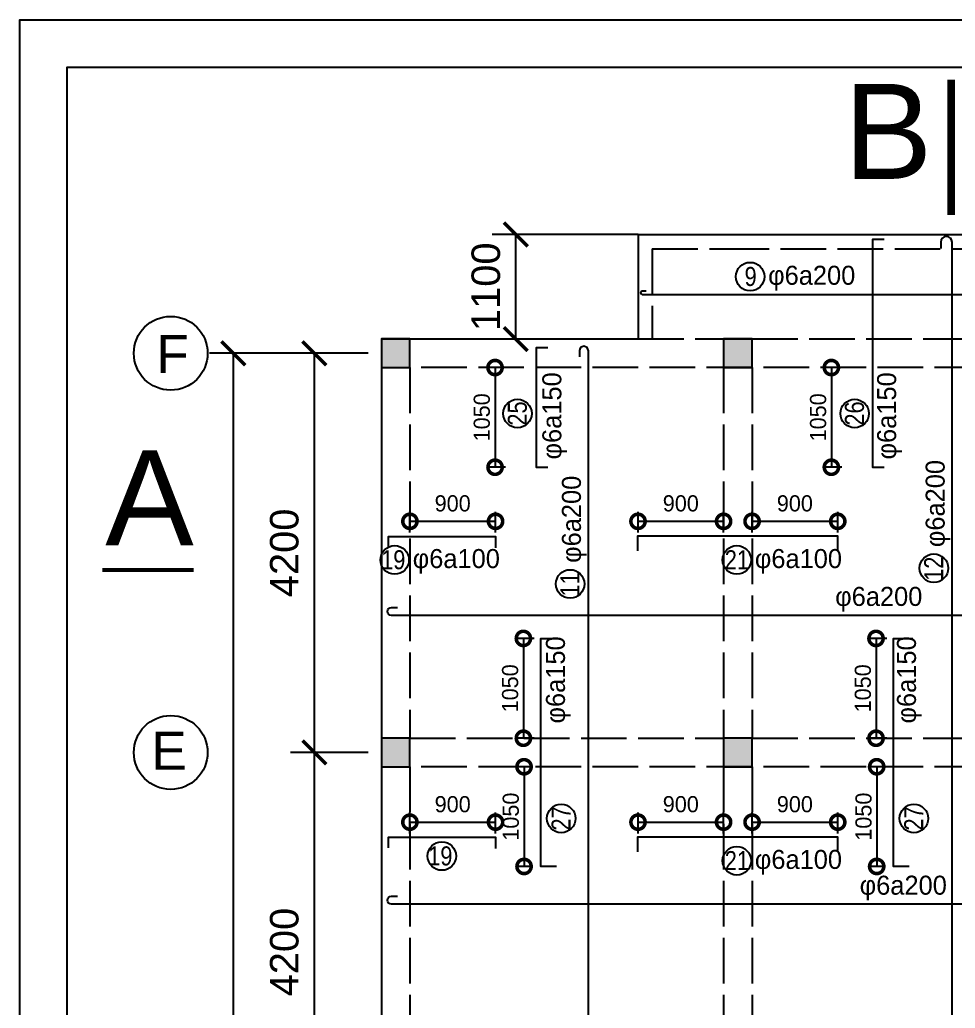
# Model space of a CAD drawing. Extents: x -103300 to -22645, y -943 to 55291.
# Drawn here: x -103300 to -93459, y 44891 to 55291 of the extents above; entities that cross this region are included whole.
import ezdxf

# ---------------------------------------------------------------- set-up
doc = ezdxf.new("R2010")
doc.units = 0
doc.header["$LTSCALE"] = 40
doc.linetypes.add('ACAD_ISO02W100', pattern=[15, 12, -3])
doc.layers.get('0').update_dxf_attribs({"linetype": 'CONTINUOUS'})
doc.layers.get('DEFPOINTS').update_dxf_attribs({"linetype": 'CONTINUOUS'})
for name, color, linetype in [('BAO', 3, 'CONTINUOUS'), ('COT', 3, 'CONTINUOUS'), ('KTHUOT', 6, 'CONTINUOUS'), ('MANH', 2, 'CONTINUOUS'), ('TEXT', 7, 'CONTINUOUS'), ('THEP', 1, 'CONTINUOUS')]:
    doc.layers.add(name, color=color, linetype=linetype)
doc.styles.add('DIM-NEW', font='VHELVCN.TTF')
doc.styles.add('VNI-HELVE', font='VHELVEN.TTF')
doc.styles.add('VNI-TIMES', font='VTIMESN.TTF')
doc.dimstyles.new('D1', dxfattribs={"dimscale": 0, "dimtxt": 300, "dimasz": 250, "dimexe": 250, "dimexo": 0, "dimgap": 160, "dimtad": 1, "dimdec": 0, "dimdsep": 46, "dimtxsty": 'VNI-HELVE', "dimblk1": 'ARCHTICK', "dimblk2": 'ARCHTICK', "dimsah": 1, "dimcen": 2.5, "dimclrd": 6, "dimclre": 6, "dimclrt": 6, "dimadec": 0, "dimazin": 0, "dimtfac": 1, "dimtdec": 0, "dimtmove": 0, "dimatfit": 3, "dimldrblk": 'ARCHTICK', "dimfxl": 0, "dimtolj": 1, "dimtzin": 0, "dimarcsym": 0})

# ---------------------------------------------------------------- blocks, each defined once
blk = doc.blocks.new('_DotSmall')
at = {"color": 0, "linetype": 'ByBlock', "const_width": 0.5}
blk.add_lwpolyline([(-0.0625, 0, 1), (0.0625, 0, 1)], format="xyb", close=True, dxfattribs=at)
blk = doc.blocks.new('*D45')
at = {"layer": 'DEFPOINTS', "color": 0, "linetype": 'Continuous'}
for p in [(-94695, 50014), (-95596, 49825), (-94695, 49825)]:
    blk.add_point(p, dxfattribs=at)
at = {"layer": 'KTHUOT', "color": 9, "linetype": 'Continuous', "lineweight": -2}
for p, q in [((-95596, 49895), (-95596, 50114)), ((-94695, 49895), (-94695, 50114)), ((-95596, 50014), (-94695, 50014))]:
    blk.add_line(p, q, dxfattribs=at)
at = {"layer": 'KTHUOT', "color": 9, "linetype": 'Continuous', "lineweight": -2, "xscale": 300, "yscale": 300, "zscale": 300, "rotation": 180}
blk.add_blockref('_DotSmall', (-95596, 50014), dxfattribs=at)
at = {"layer": 'KTHUOT', "color": 9, "linetype": 'Continuous', "lineweight": -2, "xscale": 300, "yscale": 300, "zscale": 300}
blk.add_blockref('_DotSmall', (-94695, 50014), dxfattribs=at)
at = {"layer": 'KTHUOT', "color": 7, "linetype": 'Continuous', "insert": (-95146, 50202), "char_height": 170, "attachment_point": 5, "style": 'VNI-TIMES'}
blk.add_mtext('\\A1;900', dxfattribs=at)
blk = doc.blocks.new('_ARCHTICK')
at = {"color": 0, "linetype": 'ByBlock', "const_width": 0.15}
blk.add_lwpolyline([(-0.5, -0.5), (0.5, 0.5)], dxfattribs=at)
blk = doc.blocks.new('*D43')
at = {"layer": 'DEFPOINTS', "color": 0, "linetype": 'Continuous'}
for p in [(-98295, 50014), (-99196, 49825), (-98295, 49825)]:
    blk.add_point(p, dxfattribs=at)
at = {"layer": 'KTHUOT', "color": 9, "linetype": 'Continuous', "lineweight": -2}
for p, q in [((-99196, 49895), (-99196, 50114)), ((-98295, 49895), (-98295, 50114)), ((-99196, 50014), (-98295, 50014))]:
    blk.add_line(p, q, dxfattribs=at)
at = {"layer": 'KTHUOT', "color": 9, "linetype": 'Continuous', "lineweight": -2, "xscale": 300, "yscale": 300, "zscale": 300, "rotation": 180}
blk.add_blockref('_DotSmall', (-99196, 50014), dxfattribs=at)
at = {"layer": 'KTHUOT', "color": 9, "linetype": 'Continuous', "lineweight": -2, "xscale": 300, "yscale": 300, "zscale": 300}
blk.add_blockref('_DotSmall', (-98295, 50014), dxfattribs=at)
at = {"layer": 'KTHUOT', "color": 7, "linetype": 'Continuous', "insert": (-98746, 50202), "char_height": 170, "attachment_point": 5, "style": 'VNI-TIMES'}
blk.add_mtext('\\A1;900', dxfattribs=at)
blk = doc.blocks.new('*D44')
at = {"layer": 'DEFPOINTS', "color": 0, "linetype": 'Continuous'}
for p in [(-95896, 50014), (-96796, 49825), (-95896, 49825)]:
    blk.add_point(p, dxfattribs=at)
at = {"layer": 'KTHUOT', "color": 9, "linetype": 'Continuous', "lineweight": -2}
for p, q in [((-96796, 49895), (-96796, 50114)), ((-95896, 49895), (-95896, 50114)), ((-96796, 50014), (-95896, 50014))]:
    blk.add_line(p, q, dxfattribs=at)
at = {"layer": 'KTHUOT', "color": 9, "linetype": 'Continuous', "lineweight": -2, "xscale": 300, "yscale": 300, "zscale": 300, "rotation": 180}
blk.add_blockref('_DotSmall', (-96796, 50014), dxfattribs=at)
at = {"layer": 'KTHUOT', "color": 9, "linetype": 'Continuous', "lineweight": -2, "xscale": 300, "yscale": 300, "zscale": 300}
blk.add_blockref('_DotSmall', (-95896, 50014), dxfattribs=at)
at = {"layer": 'KTHUOT', "color": 7, "linetype": 'Continuous', "insert": (-96346, 50202), "char_height": 170, "attachment_point": 5, "style": 'VNI-TIMES'}
blk.add_mtext('\\A1;900', dxfattribs=at)
blk = doc.blocks.new('*D38')
at = {"layer": 'DEFPOINTS', "color": 0, "linetype": 'Continuous'}
for p in [(-98082, 53032), (-96796, 53032), (-96796, 51932)]:
    blk.add_point(p, dxfattribs=at)
at = {"layer": 'KTHUOT', "color": 6, "linetype": 'Continuous', "lineweight": -2}
for p, q in [((-96796, 53032), (-98332, 53032)), ((-98082, 51932), (-98082, 53032)), ((-96796, 51932), (-98332, 51932))]:
    blk.add_line(p, q, dxfattribs=at)
at = {"layer": 'KTHUOT', "color": 6, "linetype": 'Continuous', "lineweight": -2, "xscale": 250, "yscale": 250, "zscale": 250}
for p, rotation in [((-98082, 53032), 90), ((-98082, 51932), 270)]:
    blk.add_blockref('_ARCHTICK', p, dxfattribs=dict(at, rotation=rotation))
at = {"layer": 'KTHUOT', "color": 6, "linetype": 'Continuous', "insert": (-98396, 52482), "char_height": 300, "attachment_point": 5, "rotation": 90, "style": 'VNI-HELVE'}
blk.add_mtext('\\A1;1100', dxfattribs=at)
blk = doc.blocks.new('*D78')
at = {"layer": 'DEFPOINTS', "color": 0, "linetype": 'Continuous'}
for p in [(-94695, 46849), (-95596, 46659), (-94695, 46659)]:
    blk.add_point(p, dxfattribs=at)
at = {"layer": 'KTHUOT', "color": 9, "linetype": 'Continuous', "lineweight": -2}
for p, q in [((-95596, 46729), (-95596, 46949)), ((-94695, 46729), (-94695, 46949)), ((-95596, 46849), (-94695, 46849))]:
    blk.add_line(p, q, dxfattribs=at)
at = {"layer": 'KTHUOT', "color": 9, "linetype": 'Continuous', "lineweight": -2, "xscale": 300, "yscale": 300, "zscale": 300, "rotation": 180}
blk.add_blockref('_DotSmall', (-95596, 46849), dxfattribs=at)
at = {"layer": 'KTHUOT', "color": 9, "linetype": 'Continuous', "lineweight": -2, "xscale": 300, "yscale": 300, "zscale": 300}
blk.add_blockref('_DotSmall', (-94695, 46849), dxfattribs=at)
at = {"layer": 'KTHUOT', "color": 7, "linetype": 'Continuous', "insert": (-95146, 47037), "char_height": 170, "attachment_point": 5, "style": 'VNI-TIMES'}
blk.add_mtext('\\A1;900', dxfattribs=at)
blk = doc.blocks.new('*D80')
at = {"layer": 'DEFPOINTS', "color": 0, "linetype": 'Continuous'}
for p in [(-95896, 46849), (-96796, 46659), (-95896, 46659)]:
    blk.add_point(p, dxfattribs=at)
at = {"layer": 'KTHUOT', "color": 9, "linetype": 'Continuous', "lineweight": -2}
for p, q in [((-96796, 46729), (-96796, 46949)), ((-95896, 46729), (-95896, 46949)), ((-96796, 46849), (-95896, 46849))]:
    blk.add_line(p, q, dxfattribs=at)
at = {"layer": 'KTHUOT', "color": 9, "linetype": 'Continuous', "lineweight": -2, "xscale": 300, "yscale": 300, "zscale": 300, "rotation": 180}
blk.add_blockref('_DotSmall', (-96796, 46849), dxfattribs=at)
at = {"layer": 'KTHUOT', "color": 9, "linetype": 'Continuous', "lineweight": -2, "xscale": 300, "yscale": 300, "zscale": 300}
blk.add_blockref('_DotSmall', (-95896, 46849), dxfattribs=at)
at = {"layer": 'KTHUOT', "color": 7, "linetype": 'Continuous', "insert": (-96346, 47037), "char_height": 170, "attachment_point": 5, "style": 'VNI-TIMES'}
blk.add_mtext('\\A1;900', dxfattribs=at)
blk = doc.blocks.new('*D79')
at = {"layer": 'DEFPOINTS', "color": 0, "linetype": 'Continuous'}
for p in [(-98295, 46849), (-99196, 46659), (-98295, 46659)]:
    blk.add_point(p, dxfattribs=at)
at = {"layer": 'KTHUOT', "color": 9, "linetype": 'Continuous', "lineweight": -2}
for p, q in [((-99196, 46729), (-99196, 46949)), ((-98295, 46729), (-98295, 46949)), ((-99196, 46849), (-98295, 46849))]:
    blk.add_line(p, q, dxfattribs=at)
at = {"layer": 'KTHUOT', "color": 9, "linetype": 'Continuous', "lineweight": -2, "xscale": 300, "yscale": 300, "zscale": 300, "rotation": 180}
blk.add_blockref('_DotSmall', (-99196, 46849), dxfattribs=at)
at = {"layer": 'KTHUOT', "color": 9, "linetype": 'Continuous', "lineweight": -2, "xscale": 300, "yscale": 300, "zscale": 300}
blk.add_blockref('_DotSmall', (-98295, 46849), dxfattribs=at)
at = {"layer": 'KTHUOT', "color": 7, "linetype": 'Continuous', "insert": (-98746, 47037), "char_height": 170, "attachment_point": 5, "style": 'VNI-TIMES'}
blk.add_mtext('\\A1;900', dxfattribs=at)
blk = doc.blocks.new('*D289')
at = {"layer": 'DEFPOINTS', "color": 0, "linetype": 'Continuous'}
for p in [(-98121, 51632), (-98300, 50583), (-98121, 50583)]:
    blk.add_point(p, dxfattribs=at)
at = {"layer": 'KTHUOT', "color": 9, "linetype": 'Continuous', "lineweight": -2}
for p, q in [((-98191, 51632), (-98370, 51632)), ((-98300, 51632), (-98300, 50583)), ((-98191, 50583), (-98370, 50583))]:
    blk.add_line(p, q, dxfattribs=at)
at = {"layer": 'KTHUOT', "color": 9, "linetype": 'Continuous', "lineweight": -2, "xscale": 300, "yscale": 300, "zscale": 300}
for p, rotation in [((-98300, 51632), 90), ((-98300, 50583), 270)]:
    blk.add_blockref('_DotSmall', p, dxfattribs=dict(at, rotation=rotation))
at = {"layer": 'KTHUOT', "color": 7, "linetype": 'Continuous', "insert": (-98439, 51108), "char_height": 170, "attachment_point": 5, "rotation": 90, "style": 'VNI-TIMES'}
blk.add_mtext('\\A1;1050', dxfattribs=at)
blk = doc.blocks.new('*D291')
at = {"layer": 'DEFPOINTS', "color": 0, "linetype": 'Continuous'}
for p in [(-94582, 51632), (-94762, 50583), (-94582, 50583)]:
    blk.add_point(p, dxfattribs=at)
at = {"layer": 'KTHUOT', "color": 9, "linetype": 'Continuous', "lineweight": -2}
for p, q in [((-94652, 51632), (-94832, 51632)), ((-94762, 51632), (-94762, 50583)), ((-94652, 50583), (-94832, 50583))]:
    blk.add_line(p, q, dxfattribs=at)
at = {"layer": 'KTHUOT', "color": 9, "linetype": 'Continuous', "lineweight": -2, "xscale": 300, "yscale": 300, "zscale": 300}
for p, rotation in [((-94762, 51632), 90), ((-94762, 50583), 270)]:
    blk.add_blockref('_DotSmall', p, dxfattribs=dict(at, rotation=rotation))
at = {"layer": 'KTHUOT', "color": 7, "linetype": 'Continuous', "insert": (-94901, 51108), "char_height": 170, "attachment_point": 5, "rotation": 90, "style": 'VNI-TIMES'}
blk.add_mtext('\\A1;1050', dxfattribs=at)
blk = doc.blocks.new('*D298')
at = {"layer": 'DEFPOINTS', "color": 0, "linetype": 'Continuous'}
for p in [(-97820, 48782), (-98002, 47732), (-97820, 47732)]:
    blk.add_point(p, dxfattribs=at)
at = {"layer": 'KTHUOT', "color": 9, "linetype": 'Continuous', "lineweight": -2}
for p, q in [((-97890, 48782), (-98072, 48782)), ((-98002, 48782), (-98002, 47732)), ((-97890, 47732), (-98072, 47732))]:
    blk.add_line(p, q, dxfattribs=at)
at = {"layer": 'KTHUOT', "color": 9, "linetype": 'Continuous', "lineweight": -2, "xscale": 300, "yscale": 300, "zscale": 300}
for p, rotation in [((-98002, 48782), 90), ((-98002, 47732), 270)]:
    blk.add_blockref('_DotSmall', p, dxfattribs=dict(at, rotation=rotation))
at = {"layer": 'KTHUOT', "color": 7, "linetype": 'Continuous', "insert": (-98141, 48257), "char_height": 170, "attachment_point": 5, "rotation": 90, "style": 'VNI-TIMES'}
blk.add_mtext('\\A1;1050', dxfattribs=at)
blk = doc.blocks.new('*D299')
at = {"layer": 'DEFPOINTS', "color": 0, "linetype": 'Continuous'}
for p in [(-97862, 47432), (-97995, 46383), (-97862, 46383)]:
    blk.add_point(p, dxfattribs=at)
at = {"layer": 'KTHUOT', "color": 9, "linetype": 'Continuous', "lineweight": -2}
for p, q in [((-97932, 47432), (-98065, 47432)), ((-97995, 47432), (-97995, 46383)), ((-97932, 46383), (-98065, 46383))]:
    blk.add_line(p, q, dxfattribs=at)
at = {"layer": 'KTHUOT', "color": 9, "linetype": 'Continuous', "lineweight": -2, "xscale": 300, "yscale": 300, "zscale": 300}
for p, rotation in [((-97995, 47432), 90), ((-97995, 46383), 270)]:
    blk.add_blockref('_DotSmall', p, dxfattribs=dict(at, rotation=rotation))
at = {"layer": 'KTHUOT', "color": 7, "linetype": 'Continuous', "insert": (-98134, 46907), "char_height": 170, "attachment_point": 5, "rotation": 90, "style": 'VNI-TIMES'}
blk.add_mtext('\\A1;1050', dxfattribs=at)
blk = doc.blocks.new('*D305')
at = {"layer": 'DEFPOINTS', "color": 0, "linetype": 'Continuous'}
for p in [(-94110, 48782), (-94292, 47732), (-94110, 47732)]:
    blk.add_point(p, dxfattribs=at)
at = {"layer": 'KTHUOT', "color": 9, "linetype": 'Continuous', "lineweight": -2}
for p, q in [((-94180, 48782), (-94362, 48782)), ((-94292, 48782), (-94292, 47732)), ((-94180, 47732), (-94362, 47732))]:
    blk.add_line(p, q, dxfattribs=at)
at = {"layer": 'KTHUOT', "color": 9, "linetype": 'Continuous', "lineweight": -2, "xscale": 300, "yscale": 300, "zscale": 300}
for p, rotation in [((-94292, 48782), 90), ((-94292, 47732), 270)]:
    blk.add_blockref('_DotSmall', p, dxfattribs=dict(at, rotation=rotation))
at = {"layer": 'KTHUOT', "color": 7, "linetype": 'Continuous', "insert": (-94430, 48257), "char_height": 170, "attachment_point": 5, "rotation": 90, "style": 'VNI-TIMES'}
blk.add_mtext('\\A1;1050', dxfattribs=at)
blk = doc.blocks.new('*D306')
at = {"layer": 'DEFPOINTS', "color": 0, "linetype": 'Continuous'}
for p in [(-94152, 47432), (-94285, 46383), (-94152, 46383)]:
    blk.add_point(p, dxfattribs=at)
at = {"layer": 'KTHUOT', "color": 9, "linetype": 'Continuous', "lineweight": -2}
for p, q in [((-94222, 47432), (-94355, 47432)), ((-94285, 47432), (-94285, 46383)), ((-94222, 46383), (-94355, 46383))]:
    blk.add_line(p, q, dxfattribs=at)
at = {"layer": 'KTHUOT', "color": 9, "linetype": 'Continuous', "lineweight": -2, "xscale": 300, "yscale": 300, "zscale": 300}
for p, rotation in [((-94285, 47432), 90), ((-94285, 46383), 270)]:
    blk.add_blockref('_DotSmall', p, dxfattribs=dict(at, rotation=rotation))
at = {"layer": 'KTHUOT', "color": 7, "linetype": 'Continuous', "insert": (-94423, 46907), "char_height": 170, "attachment_point": 5, "rotation": 90, "style": 'VNI-TIMES'}
blk.add_mtext('\\A1;1050', dxfattribs=at)
blk = doc.blocks.new('*D527')
at = {"layer": 'DEFPOINTS', "color": 0}
for p in [(-100201, 51782), (-99634, 51782), (-99634, 47582)]:
    blk.add_point(p, dxfattribs=at)
at = {"layer": 'KTHUOT', "color": 6, "lineweight": -2}
for p, q in [((-99634, 51782), (-100451, 51782)), ((-100201, 47582), (-100201, 51782))]:
    blk.add_line(p, q, dxfattribs=at)
at = {"layer": 'KTHUOT', "color": 6, "lineweight": -2, "xscale": 250, "yscale": 250, "zscale": 250}
for p, rotation in [((-100201, 51782), 90), ((-100201, 47582), 270)]:
    blk.add_blockref('_ARCHTICK', p, dxfattribs=dict(at, rotation=rotation))
at = {"layer": 'KTHUOT', "color": 6, "insert": (-100516, 49682), "char_height": 300, "attachment_point": 5, "rotation": 90, "style": 'VNI-HELVE'}
blk.add_mtext('\\A1;4200', dxfattribs=at)
blk = doc.blocks.new('*D525')
at = {"layer": 'DEFPOINTS', "color": 0}
for p in [(-101053, 51782), (-99634, 51782), (-99634, 30982)]:
    blk.add_point(p, dxfattribs=at)
at = {"layer": 'KTHUOT', "color": 6, "lineweight": -2}
for p, q in [((-99634, 51782), (-101303, 51782)), ((-101053, 30982), (-101053, 51782)), ((-99634, 30982), (-101303, 30982))]:
    blk.add_line(p, q, dxfattribs=at)
at = {"layer": 'KTHUOT', "color": 6, "lineweight": -2, "xscale": 250, "yscale": 250, "zscale": 250}
for p, rotation in [((-101053, 51782), 90), ((-101053, 30982), 270)]:
    blk.add_blockref('_ARCHTICK', p, dxfattribs=dict(at, rotation=rotation))
at = {"layer": 'KTHUOT', "color": 6, "insert": (-101367, 41382), "char_height": 300, "attachment_point": 5, "rotation": 90, "style": 'VNI-HELVE'}
blk.add_mtext('\\A1;20800', dxfattribs=at)
blk = doc.blocks.new('*D531')
at = {"layer": 'DEFPOINTS', "color": 0}
for p in [(-100201, 47582), (-99634, 47582), (-99814, 43382)]:
    blk.add_point(p, dxfattribs=at)
at = {"layer": 'KTHUOT', "color": 6, "lineweight": -2}
for p, q in [((-99634, 47582), (-100451, 47582)), ((-100201, 43382), (-100201, 47582)), ((-99814, 43382), (-100451, 43382))]:
    blk.add_line(p, q, dxfattribs=at)
at = {"layer": 'KTHUOT', "color": 6, "lineweight": -2, "xscale": 250, "yscale": 250, "zscale": 250}
for p, rotation in [((-100201, 47582), 90), ((-100201, 43382), 270)]:
    blk.add_blockref('_ARCHTICK', p, dxfattribs=dict(at, rotation=rotation))
at = {"layer": 'KTHUOT', "color": 6, "insert": (-100516, 45482), "char_height": 300, "attachment_point": 5, "rotation": 90, "style": 'VNI-HELVE'}
blk.add_mtext('\\A1;4200', dxfattribs=at)

msp = doc.modelspace()

# ---------------------------------------------------------------- linework, layer by layer
at = {"layer": 'BAO', "color": 3, "linetype": 'Continuous'}
for points in [[(-22645, -943.4), (-103300.5, -943.4), (-103300.5, 55290.9), (-22645, 55290.9)], [(-23145, -443.4), (-102800.5, -443.4), (-102800.5, 54790.9), (-23145, 54790.9)]]:
    msp.add_lwpolyline(points, close=True, dxfattribs=at)
for centre in [(-101712.5, 51782.4), (-101712.5, 47582.4)]:
    msp.add_circle(centre, 388.2, dxfattribs=at)
at = {"layer": 'COT'}
for points in [[(-99495.8, 51632.4), (-99195.8, 51632.4), (-99195.8, 51932.4), (-99495.8, 51932.4)], [(-95895.8, 51632.4), (-95595.8, 51632.4), (-95595.8, 51932.4), (-95895.8, 51932.4)], [(-99495.8, 47432.4), (-99195.8, 47432.4), (-99195.8, 47732.4), (-99495.8, 47732.4)], [(-95895.8, 47432.4), (-95595.8, 47432.4), (-95595.8, 47732.4), (-95895.8, 47732.4)]]:
    msp.add_lwpolyline(points, close=True, dxfattribs=at)
for points in [[(-99495.8, 51632.4), (-99195.8, 51632.4), (-99495.8, 51932.4), (-99195.8, 51932.4)], [(-95895.8, 51632.4), (-95595.8, 51632.4), (-95895.8, 51932.4), (-95595.8, 51932.4)], [(-99495.8, 47432.4), (-99195.8, 47432.4), (-99495.8, 47732.4), (-99195.8, 47732.4)], [(-95895.8, 47432.4), (-95595.8, 47432.4), (-95895.8, 47732.4), (-95595.8, 47732.4)]]:
    msp.add_solid(points, dxfattribs=at)
at = {"layer": 'KTHUOT', "color": 6, "linetype": 'Continuous'}
for centre in [(-95616.4, 52588.5), (-98064.2, 51148.3), (-94517.1, 51148.3), (-99355.6, 49608), (-95756.3, 49608), (-93683.6, 49520.9), (-97510.2, 49355.4), (-97604.3, 46888.3), (-93893.9, 46888.3), (-98860.1, 46492.3), (-95756.3, 46442.7)]:
    msp.add_circle(centre, 150, dxfattribs=at)
at = {"layer": 'MANH', "linetype": 'Continuous'}
for p, q in [((-96795.8, 53032.4), (-92220.8, 53032.4)), ((-96795.8, 53032.4), (-96795.8, 51932.4)), ((-99495.8, 51632.4), (-99495.8, 47732.4)), ((-99495.8, 47432.4), (-99495.8, 43532.4))]:
    msp.add_line(p, q, dxfattribs=at)
at = {"layer": 'MANH', "linetype": 'ACAD_ISO02W100'}
for p, q in [((-96645.8, 52882.4), (-95895.8, 52882.4)), ((-96645.8, 52882.4), (-96645.8, 51932.4)), ((-95895.8, 52882.4), (-92220.8, 52882.4)), ((-96795.8, 51932.4), (-95895.8, 51932.4)), ((-95895.8, 51932.4), (-95595.8, 51932.4)), ((-95595.8, 51932.4), (-92295.8, 51932.4)), ((-95595.8, 51632.4), (-99195.8, 51632.4)), ((-99195.8, 51632.4), (-99195.8, 47732.4)), ((-95895.8, 51632.4), (-95895.8, 47732.4)), ((-95595.8, 51632.4), (-95595.8, 47732.4)), ((-91995.8, 51632.4), (-95595.8, 51632.4)), ((-99195.8, 47732.4), (-95895.8, 47732.4)), ((-95595.8, 47732.4), (-92295.8, 47732.4)), ((-99195.8, 47432.4), (-99195.8, 43532.4)), ((-95595.8, 47432.4), (-99195.8, 47432.4)), ((-95895.8, 47432.4), (-95895.8, 43532.4)), ((-95595.8, 47432.4), (-95595.8, 43532.4)), ((-91995.8, 47432.4), (-95595.8, 47432.4))]:
    msp.add_line(p, q, dxfattribs=at)
at = {"layer": 'MANH', "color": 2, "linetype": 'Continuous'}
msp.add_lwpolyline([(-99495.8, 51932.4), (-96795.8, 51932.4)], dxfattribs=at)
at = {"layer": 'TEXT'}
for points, const_width in [([(-93502.9, 54659.4), (-93502.9, 53237)], 80), ([(-102433.1, 49501.8), (-101472.1, 49501.8)], 40)]:
    msp.add_lwpolyline(points, dxfattribs=dict(at, const_width=const_width))
msp.add_lwpolyline([(-95076.5, 53436.7, 0, 0, 0), (-93752.7, 53436.7, 80, 0, 0), (-93502.9, 53436.7, 0, 0, 0)], format="xyseb", dxfattribs=at)
at = {"layer": 'THEP'}
for points in [[(-94207.2, 52977.8), (-94330.7, 52977.8), (-94330.7, 50582.7), (-94207.2, 50582.7)], [(-97745.3, 51838.3), (-97868.8, 51838.3), (-97868.8, 50582.7), (-97745.3, 50582.7)], [(-99419.5, 49745.8), (-99419.5, 49854.6), (-98295.4, 49854.6), (-98295.4, 49736.1)], [(-96796.5, 49703.6), (-96796.5, 49860.5), (-94696.1, 49860.5), (-94696.1, 49715.7)], [(-97652.1, 46382.5), (-97820, 46382.5), (-97820, 48782.5), (-97615.1, 48782.5)], [(-93941.8, 46382.5), (-94109.7, 46382.5), (-94109.7, 48782.5), (-93904.8, 48782.5)], [(-96796.5, 46538.4), (-96796.5, 46695.3), (-94696.1, 46695.3), (-94696.1, 46550.5)], [(-99419.5, 46580.6), (-99419.5, 46689.4), (-98295.4, 46689.4), (-98295.4, 46570.9)]]:
    msp.add_lwpolyline(points, dxfattribs=at)
at = {"layer": 'THEP', "color": 1, "linetype": 'Continuous'}
for points in [[(-93599.7, 43423.2), (-93599.7, 43355.9, 1), (-93492, 43355.9), (-93492, 52951.7, 1), (-93610.5, 52951.7), (-93610.5, 52885.5)], [(-97426, 43399.2), (-97426, 43336.3, 1), (-97318.6, 43336.3), (-97318.6, 51807.7, 1), (-97413.5, 51807.7), (-97413.5, 51743)]]:
    msp.add_lwpolyline(points, format="xyb", dxfattribs=at)
at = {"layer": 'THEP'}
for points in [[(-96710.7, 52436.4), (-96752, 52436.4, 1), (-96752, 52402.1), (-92121.1, 52402.1, 1), (-92121.1, 52443.5), (-92148.7, 52443.5)], [(-71787.3, 49113.6), (-71702.2, 49113.6, -1), (-71702.2, 49023.3), (-71702.2, 49023.3), (-99389.6, 49023.3, -1), (-99389.6, 49108.2), (-99325.5, 49108.2)], [(-71787.3, 46075.4), (-71702.2, 46075.4, -1), (-71702.2, 45985.1), (-71702.2, 45985.1), (-99389.6, 45985.1, -1), (-99389.6, 46070), (-99325.5, 46070)]]:
    msp.add_lwpolyline(points, format="xyb", dxfattribs=at)

# ---------------------------------------------------------------- texts
at = {"layer": 'TEXT'}
for s, height, style, p in [('B', 1000, 'VNI-HELVE', (-94630.3, 53616.7)), ('9', 200, 'DIM-NEW', (-95675.3, 52490.4)), ('F', 400, 'VNI-HELVE', (-101862.4, 51573)), ('A', 1000, 'VNI-HELVE', (-102401.7, 49761.6)), ('19', 200, 'DIM-NEW', (-99498.7, 49509.9)), ('21', 200, 'DIM-NEW', (-95883.5, 49509.9)), ('E', 400, 'VNI-HELVE', (-101915.8, 47399.7)), ('19', 200, 'DIM-NEW', (-99003.2, 46394.2)), ('21', 200, 'DIM-NEW', (-95883.5, 46344.6))]:
    msp.add_text(s, height=height, dxfattribs=dict(at, style=style)).set_placement(p)
at = {"layer": 'TEXT', "style": 'DIM-NEW'}
for s, p in [('25', (-97966.1, 51021)), ('26', (-94419.1, 51021)), ('12', (-93585.5, 49387.9)), ('11', (-97412.1, 49222.4)), ('27', (-97506.2, 46761)), ('27', (-93795.9, 46761))]:
    msp.add_text(s, height=200, rotation=90, dxfattribs=at).set_placement(p)
at = {"layer": 'TEXT', "char_height": 200, "width": 982.857, "attachment_point": 1, "style": 'VNI-TIMES'}
for s, insert in [('{\\fSymbol|b0|i0|c2|p16;f}6a200', (-95427.1, 52702.8)), ('{\\fSymbol|b0|i0|c2|p16;f}6a100', (-99166.3, 49722.3)), ('{\\fSymbol|b0|i0|c2|p16;f}6a100', (-95567, 49722.3)), ('{\\fSymbol|b0|i0|c2|p16;f}6a200', (-94721.8, 49324.1)), ('{\\fSymbol|b0|i0|c2|p16;f}6a100', (-95567, 46557.1)), ('{\\fSymbol|b0|i0|c2|p16;f}6a200', (-94464, 46285.9))]:
    msp.add_mtext(s, dxfattribs=dict(at, insert=insert))
at = {"layer": 'TEXT', "char_height": 200, "width": 982.857, "attachment_point": 1, "rotation": 90, "style": 'VNI-TIMES'}
for s, insert in [('{\\fSymbol|b0|i0|c2|p16;f}6a150', (-97802.8, 50664.9)), ('{\\fSymbol|b0|i0|c2|p16;f}6a150', (-94280.6, 50664.9)), ('{\\fSymbol|b0|i0|c2|p16;f}6a200', (-93770, 49742.4)), ('{\\fSymbol|b0|i0|c2|p16;f}6a200', (-97596.7, 49576.8)), ('{\\fSymbol|b0|i0|c2|p16;f}6a150', (-97764.7, 47886.7)), ('{\\fSymbol|b0|i0|c2|p16;f}6a150', (-94071.9, 47886.7))]:
    msp.add_mtext(s, dxfattribs=dict(at, insert=insert))

# ---------------------------------------------------------------- dimensions: what is measured, and where the dimension line sits
at = {"layer": 'KTHUOT', "color": 6, "linetype": 'Continuous'}
dim = msp.add_linear_dim(base=(-98082, 53032.4), p1=(-96795.8, 51932.4), p2=(-96795.8, 53032.4), angle=90, dimstyle='D1', override={"dimscale": 1}, dxfattribs=at)
dim.commit()
dim.dimension.update_dxf_attribs({"geometry": '*D38', "text_midpoint": (-98082, 52482.4), "dimtype": 160})
at = {"layer": 'KTHUOT'}
for base, p1, p2, override, picture, middle in [((-101053.3, 51782.4), (-99634, 30982.4), (-99634, 51782.4), {"dimscale": 1}, '*D525', (-101367.5, 41382.4)), ((-100201.4, 51782.4), (-99634, 47582.4), (-99634, 51782.4), {"dimscale": 1, "dimse1": 1, "dimtmove": 1}, '*D527', (-100515.6, 49682.4)), ((-100201.4, 47582.4), (-99814, 43382.4), (-99634, 47582.4), {"dimscale": 1}, '*D531', (-100515.6, 45482.4))]:
    dim = msp.add_linear_dim(base=base, p1=p1, p2=p2, angle=90, dimstyle='D1', override=override, dxfattribs=at)
    dim.commit()
    dim.dimension.update_dxf_attribs({"geometry": picture, "text_midpoint": middle})
at = {"layer": 'KTHUOT', "color": 6, "linetype": 'Continuous'}
for base, p1, p2, picture, middle in [((-98300.5, 50582.7), (-98120.6, 51632.4), (-98120.6, 50582.7), '*D289', (-98438.9, 51107.6)), ((-94762.3, 50582.7), (-94582.4, 51632.4), (-94582.4, 50582.7), '*D291', (-94900.7, 51107.6)), ((-98002.4, 47732.4), (-97820, 48782.5), (-97820, 47732.4), '*D298', (-98140.8, 48257.5)), ((-94292.1, 47732.4), (-94109.7, 48782.5), (-94109.7, 47732.4), '*D305', (-94430.5, 48257.5)), ((-97995.3, 46382.5), (-97862.4, 47432.4), (-97862.4, 46382.5), '*D299', (-98133.7, 46907.5)), ((-94285, 46382.5), (-94152.1, 47432.4), (-94152.1, 46382.5), '*D306', (-94423.4, 46907.5))]:
    dim = msp.add_linear_dim(base=base, p1=p1, p2=p2, angle=90, dimstyle='D1', override={"dimscale": 1, "dimtxt": 170, "dimasz": 300, "dimexe": 70, "dimexo": 70, "dimgap": 50, "dimtxsty": 'VNI-TIMES', "dimblk1": 'DotSmall', "dimblk2": 'DotSmall', "dimclrd": 9, "dimclre": 9, "dimclrt": 7}, dxfattribs=at)
    dim.commit()
    dim.dimension.update_dxf_attribs({"geometry": picture, "text_midpoint": middle})
for base, p1, p2, picture, middle in [((-98295.4, 50014.2), (-99195.8, 49824.5), (-98295.4, 49824.5), '*D43', (-98745.6, 50202.2)), ((-95895.8347, 50014.1607), (-96796.2719, 49824.52), (-95895.8347, 49824.52), '*D44', (-96346.0533, 50202.1874)), ((-94695.4, 50014.2), (-95595.8, 49824.5), (-94695.4, 49824.5), '*D45', (-95145.6, 50202.2)), ((-98295.4, 46848.9), (-99195.8, 46659.3), (-98295.4, 46659.3), '*D79', (-98745.6, 47036.9)), ((-95895.8347, 46848.9213), (-96796.2719, 46659.2806), (-95895.8347, 46659.2806), '*D80', (-96346.0533, 47036.948)), ((-94695.4, 46848.9), (-95595.8, 46659.3), (-94695.4, 46659.3), '*D78', (-95145.6, 47036.9))]:
    dim = msp.add_linear_dim(base=base, p1=p1, p2=p2, dimstyle='D1', override={"dimscale": 1, "dimtxt": 170, "dimasz": 300, "dimexe": 100, "dimexo": 70, "dimgap": 100, "dimtxsty": 'VNI-TIMES', "dimblk1": 'DotSmall', "dimblk2": 'DotSmall', "dimclrd": 9, "dimclre": 9, "dimclrt": 7}, dxfattribs=at)
    dim.commit()
    dim.dimension.update_dxf_attribs({"geometry": picture, "text_midpoint": middle})

doc.saveas('drawing.dxf')
